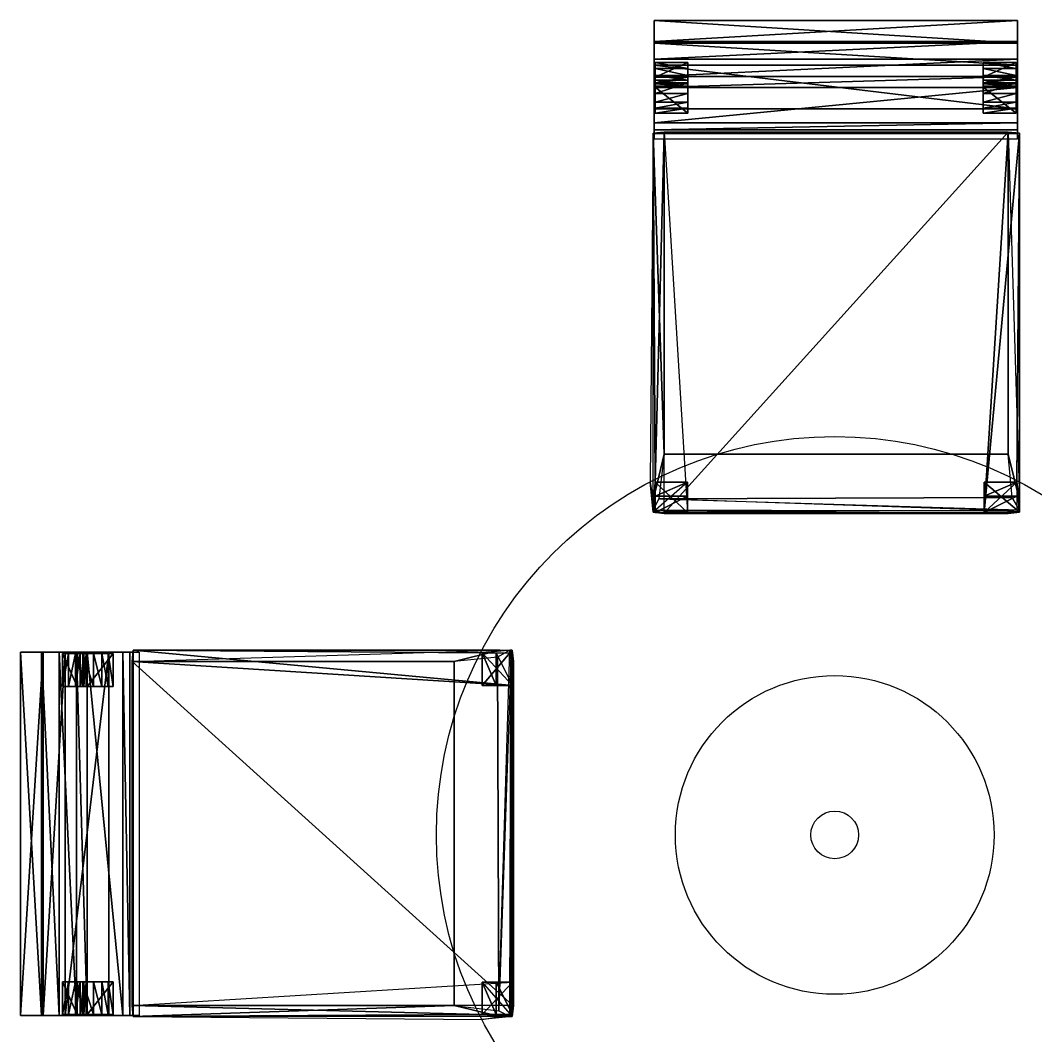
# Model space of a CAD drawing. Extents: x -0.05 to 1.99, y -0.84 to 1.21.
# Drawn here: x -0.053 to 1.222, y -0.067 to 1.208 of the extents above; entities that cross this region are included whole.
import ezdxf

# ---------------------------------------------------------------- set-up
doc = ezdxf.new("R2010")
doc.units = 0
doc.header["$LTSCALE"] = 10
doc.header["$MEASUREMENT"] = 0
for name, color, linetype in [('STAHLTISCH', 7, 'CONTINUOUS'), ('STUHL_HOLZ', 5, 'CONTINUOUS'), ('STUHL_STOFF', 7, 'CONTINUOUS'), ('TISCH', 9, 'CONTINUOUS')]:
    doc.layers.add(name, color=color, linetype=linetype)

msp = doc.modelspace()

# ---------------------------------------------------------------- linework, layer by layer
at = {"layer": 'STAHLTISCH', "color": 7}
for centre in [(0.9694, 0.1854), (0.9694, 0.1854, 0.05)]:
    msp.add_circle(centre, 0.2, dxfattribs=at)
at = {"layer": 'STUHL_HOLZ', "color": 7}
for points in [[(1.1558, 1.1239, 0.3637), (1.1558, 1.1251, 0.3304), (1.1558, 1.128, 0.2553), (1.1558, 1.1328, 0.1859), (1.1558, 1.1386, 0.1166), (1.1558, 1.1473, 0.0492), (1.1558, 1.1548, 0.0004), (1.1558, 1.1363, 0.0003), (1.1558, 1.1293, 0.0306), (1.1558, 1.1158, 0.101), (1.1558, 1.1052, 0.1761), (1.1558, 1.0975, 0.2609), (1.1558, 1.091, 0.3636)], [(0.7439, 0.6104, 0), (0.7439, 0.59, 0), (0.7413, 0.5905, 0.3626), (0.7439, 0.6281, 0.3626), (0.7439, 0.6104, 0.0009)], [(0.7846, 0.6104, 0.0009), (0.7846, 0.6281, 0.3626), (0.7846, 0.59, 0.3626), (0.7846, 0.59, 0), (0.7846, 0.6104, 0)], [(0.0309, 0.3718, 0.3637), (0.0297, 0.3718, 0.3304), (0.0268, 0.3718, 0.2553), (0.022, 0.3718, 0.1859), (0.0162, 0.3718, 0.1166), (0.0075, 0.3718, 0.0492), (0, 0.3718, 0.0004), (0.0185, 0.3718, 0.0003), (0.0255, 0.3718, 0.0306), (0.039, 0.3718, 0.101), (0.0496, 0.3718, 0.1761), (0.0573, 0.3718, 0.2609), (0.0638, 0.3718, 0.3636)], [(0.5444, 0.0006, 0.0009), (0.5267, 0.0006, 0.3626), (0.5648, 0.0006, 0.3626), (0.5648, 0.0006, 0), (0.5444, 0.0006, 0)], [(0.5444, -0.0401, 0), (0.5648, -0.0401, 0), (0.5643, -0.0427, 0.3626), (0.5267, -0.0401, 0.3626), (0.5444, -0.0401, 0.0009)]]:
    msp.add_polyline3d(points, close=True, dxfattribs=at)
for points in [[(0.7852, 1.1473, 0.0492), (0.7438, 1.1548, 0.0004), (0.7438, 1.1473, 0.0492)], [(0.7852, 1.1473, 0.0492), (0.7852, 1.1548, 0.0004), (0.7438, 1.1548, 0.0004)], [(0.7438, 1.1473, 0.0492), (0.7438, 1.1293, 0.0306), (0.7438, 1.1363, 0.0003), (0.7438, 1.1548, 0.0004)], [(0.7852, 1.1548, 0.0004), (0.7438, 1.1363, 0.0003), (0.7438, 1.1548, 0.0004)], [(0.7852, 1.1548, 0.0004), (0.7852, 1.1363, 0.0003), (0.7438, 1.1363, 0.0003)], [(0.7852, 1.1386, 0.1166), (0.7438, 1.1473, 0.0492), (0.7438, 1.1386, 0.1166)], [(0.7852, 1.1386, 0.1166), (0.7852, 1.1473, 0.0492), (0.7438, 1.1473, 0.0492)], [(0.7438, 1.1158, 0.101), (0.7438, 1.1386, 0.1166), (0.7438, 1.1473, 0.0492), (0.7438, 1.1293, 0.0306)], [(0.7852, 1.1363, 0.0003), (0.7852, 1.1548, 0.0004), (0.7852, 1.1473, 0.0492), (0.7852, 1.1293, 0.0306)], [(0.7852, 1.1473, 0.0492), (0.7852, 1.1293, 0.0306), (0.7852, 1.1158, 0.101), (0.7852, 1.1386, 0.1166)], [(1.1972, 1.1473, 0.0492), (1.1558, 1.1548, 0.0004), (1.1558, 1.1473, 0.0492)], [(1.1972, 1.1473, 0.0492), (1.1972, 1.1548, 0.0004), (1.1558, 1.1548, 0.0004)], [(1.1558, 1.1363, 0.0003), (1.1558, 1.1548, 0.0004), (1.1558, 1.1473, 0.0492), (1.1558, 1.1293, 0.0306)], [(1.1972, 1.1548, 0.0004), (1.1558, 1.1363, 0.0003), (1.1558, 1.1548, 0.0004)], [(1.1972, 1.1548, 0.0004), (1.1972, 1.1363, 0.0003), (1.1558, 1.1363, 0.0003)], [(1.1972, 1.1386, 0.1166), (1.1558, 1.1473, 0.0492), (1.1558, 1.1386, 0.1166)], [(1.1972, 1.1386, 0.1166), (1.1972, 1.1473, 0.0492), (1.1558, 1.1473, 0.0492)], [(1.1558, 1.1473, 0.0492), (1.1558, 1.1293, 0.0306), (1.1558, 1.1158, 0.101), (1.1558, 1.1386, 0.1166)], [(1.1972, 1.1363, 0.0003), (1.1972, 1.1548, 0.0004), (1.1972, 1.1473, 0.0492), (1.1972, 1.1293, 0.0306)], [(1.1972, 1.1473, 0.0492), (1.1972, 1.1293, 0.0306), (1.1972, 1.1158, 0.101), (1.1972, 1.1386, 0.1166)], [(0.7852, 1.1328, 0.1859), (0.7438, 1.1386, 0.1166), (0.7438, 1.1328, 0.1859)], [(0.7852, 1.1328, 0.1859), (0.7852, 1.1386, 0.1166), (0.7438, 1.1386, 0.1166)], [(0.7438, 1.1328, 0.1859), (0.7438, 1.1052, 0.1761), (0.7438, 1.1158, 0.101), (0.7438, 1.1386, 0.1166)], [(0.7852, 1.1363, 0.0003), (0.7438, 1.1293, 0.0306), (0.7438, 1.1363, 0.0003)], [(0.7852, 1.1363, 0.0003), (0.7852, 1.1293, 0.0306), (0.7438, 1.1293, 0.0306)], [(0.7852, 1.1158, 0.101), (0.7852, 1.1386, 0.1166), (0.7852, 1.1328, 0.1859), (0.7852, 1.1052, 0.1761)], [(1.1972, 1.1328, 0.1859), (1.1558, 1.1386, 0.1166), (1.1558, 1.1328, 0.1859)], [(1.1972, 1.1328, 0.1859), (1.1972, 1.1386, 0.1166), (1.1558, 1.1386, 0.1166)], [(1.1558, 1.1158, 0.101), (1.1558, 1.1386, 0.1166), (1.1558, 1.1328, 0.1859), (1.1558, 1.1052, 0.1761)], [(1.1972, 1.1363, 0.0003), (1.1558, 1.1293, 0.0306), (1.1558, 1.1363, 0.0003)], [(1.1972, 1.1363, 0.0003), (1.1972, 1.1293, 0.0306), (1.1558, 1.1293, 0.0306)], [(1.1972, 1.1158, 0.101), (1.1972, 1.1386, 0.1166), (1.1972, 1.1328, 0.1859), (1.1972, 1.1052, 0.1761)], [(1.1987, 1.1236, 0.3608), (0.7427, 1.0789, 0.362), (0.7427, 1.1236, 0.3608)], [(1.1987, 1.1236, 0.3608), (1.1987, 1.0789, 0.362), (0.7427, 1.0789, 0.362)], [(0.7438, 1.0975, 0.2609), (0.7438, 1.128, 0.2553), (0.7438, 1.1328, 0.1859), (0.7438, 1.1052, 0.1761)], [(0.7852, 1.128, 0.2553), (0.7438, 1.1328, 0.1859), (0.7438, 1.128, 0.2553)], [(0.7852, 1.128, 0.2553), (0.7852, 1.1328, 0.1859), (0.7438, 1.1328, 0.1859)], [(0.7852, 1.1293, 0.0306), (0.7438, 1.1158, 0.101), (0.7438, 1.1293, 0.0306)], [(0.7852, 1.1293, 0.0306), (0.7852, 1.1158, 0.101), (0.7438, 1.1158, 0.101)], [(0.7438, 1.1239, 0.3637), (0.7438, 1.091, 0.3636), (0.7438, 1.0975, 0.2609), (0.7438, 1.128, 0.2553)], [(0.7852, 1.1251, 0.3304), (0.7438, 1.128, 0.2553), (0.7438, 1.1251, 0.3304)], [(0.7852, 1.1251, 0.3304), (0.7852, 1.128, 0.2553), (0.7438, 1.128, 0.2553)], [(0.7852, 1.1239, 0.3637), (0.7438, 1.1251, 0.3304), (0.7438, 1.1239, 0.3637)], [(0.7852, 1.1239, 0.3637), (0.7852, 1.1251, 0.3304), (0.7438, 1.1251, 0.3304)], [(0.7852, 1.091, 0.3636), (0.7438, 1.1239, 0.3637), (0.7438, 1.091, 0.3636)], [(0.7852, 1.091, 0.3636), (0.7852, 1.1239, 0.3637), (0.7438, 1.1239, 0.3637)], [(0.7852, 1.1328, 0.1859), (0.7852, 1.1052, 0.1761), (0.7852, 1.0975, 0.2609), (0.7852, 1.128, 0.2553)], [(0.7852, 1.0975, 0.2609), (0.7852, 1.128, 0.2553), (0.7852, 1.1239, 0.3637), (0.7852, 1.091, 0.3636)], [(1.1558, 1.1328, 0.1859), (1.1558, 1.1052, 0.1761), (1.1558, 1.0975, 0.2609), (1.1558, 1.128, 0.2553)], [(1.1972, 1.128, 0.2553), (1.1558, 1.1328, 0.1859), (1.1558, 1.128, 0.2553)], [(1.1972, 1.128, 0.2553), (1.1972, 1.1328, 0.1859), (1.1558, 1.1328, 0.1859)], [(1.1972, 1.1293, 0.0306), (1.1558, 1.1158, 0.101), (1.1558, 1.1293, 0.0306)], [(1.1972, 1.1293, 0.0306), (1.1972, 1.1158, 0.101), (1.1558, 1.1158, 0.101)], [(1.1558, 1.0975, 0.2609), (1.1558, 1.128, 0.2553), (1.1558, 1.1239, 0.3637), (1.1558, 1.128, 0.2553)], [(1.1972, 1.1251, 0.3304), (1.1558, 1.128, 0.2553), (1.1558, 1.1251, 0.3304)], [(1.1972, 1.1251, 0.3304), (1.1972, 1.128, 0.2553), (1.1558, 1.128, 0.2553)], [(1.1972, 1.1239, 0.3637), (1.1558, 1.1251, 0.3304), (1.1558, 1.1239, 0.3637)], [(1.1972, 1.1239, 0.3637), (1.1972, 1.1251, 0.3304), (1.1558, 1.1251, 0.3304)], [(1.1972, 1.091, 0.3636), (1.1558, 1.1239, 0.3637), (1.1558, 1.091, 0.3636)], [(1.1972, 1.091, 0.3636), (1.1972, 1.1239, 0.3637), (1.1558, 1.1239, 0.3637)], [(1.1972, 1.1328, 0.1859), (1.1972, 1.1052, 0.1761), (1.1972, 1.0975, 0.2609), (1.1972, 1.128, 0.2553)], [(1.1972, 1.0975, 0.2609), (1.1972, 1.128, 0.2553), (1.1972, 1.1239, 0.3637), (1.1972, 1.091, 0.3636)], [(0.7852, 1.1158, 0.101), (0.7438, 1.1052, 0.1761), (0.7438, 1.1158, 0.101)], [(0.7852, 1.1158, 0.101), (0.7852, 1.1052, 0.1761), (0.7438, 1.1052, 0.1761)], [(1.1972, 1.1158, 0.101), (1.1558, 1.1052, 0.1761), (1.1558, 1.1158, 0.101)], [(1.1972, 1.1158, 0.101), (1.1972, 1.1052, 0.1761), (1.1558, 1.1052, 0.1761)], [(0.7852, 1.1052, 0.1761), (0.7438, 1.0975, 0.2609), (0.7438, 1.1052, 0.1761)], [(0.7852, 1.1052, 0.1761), (0.7852, 1.0975, 0.2609), (0.7438, 1.0975, 0.2609)], [(0.7852, 1.0975, 0.2609), (0.7438, 1.091, 0.3636), (0.7438, 1.0975, 0.2609)], [(0.7852, 1.0975, 0.2609), (0.7852, 1.091, 0.3636), (0.7438, 1.091, 0.3636)], [(1.1972, 1.1052, 0.1761), (1.1558, 1.0975, 0.2609), (1.1558, 1.1052, 0.1761)], [(1.1972, 1.1052, 0.1761), (1.1972, 1.0975, 0.2609), (1.1558, 1.0975, 0.2609)], [(1.1972, 1.0975, 0.2609), (1.1558, 1.091, 0.3636), (1.1558, 1.0975, 0.2609)], [(1.1972, 1.0975, 0.2609), (1.1972, 1.091, 0.3636), (1.1558, 1.091, 0.3636)], [(0.7553, 1.0673, 0.3619), (0.7439, 0.6281, 0.3626), (0.7413, 1.0661, 0.3632)], [(0.7553, 1.0673, 0.3619), (0.7846, 0.59, 0.3626), (0.7439, 0.6281, 0.3626)], [(1.1873, 1.0673, 0.3619), (0.7553, 0.5893, 0.3619), (0.7553, 1.0673, 0.3619)], [(1.1873, 1.0673, 0.3619), (1.1571, 0.59, 0.3626), (0.7553, 0.5893, 0.3619)], [(1.2012, 1.0661, 0.3632), (1.1571, 0.59, 0.3626), (1.1873, 1.0673, 0.3619)], [(1.2012, 1.0661, 0.3632), (1.1978, 0.6281, 0.3626), (1.1571, 0.59, 0.3626)], [(0.7413, 0.5905, 0.3626), (0.7439, 0.6281, 0.3626), (0.7439, 0.6104), (0.7439, 0.59)], [(0.7846, 0.59), (0.7846, 0.6104), (0.7846, 0.6281, 0.3626), (0.7413, 0.5905, 0.3626)], [(0.7846, 0.6281, 0.3626), (0.7439, 0.6104, 0.0009), (0.7439, 0.6281, 0.3626)], [(0.7846, 0.6281, 0.3626), (0.7846, 0.6104, 0.0009), (0.7439, 0.6104, 0.0009)], [(0.7846, 0.59, 0.3626), (0.7846, 0.6281, 0.3626), (0.7439, 0.6281, 0.3626)], [(1.1978, 0.6281, 0.3626), (1.1571, 0.6104, 0.0009), (1.1571, 0.6281, 0.3626)], [(1.1978, 0.6281, 0.3626), (1.1978, 0.6104, 0.0009), (1.1571, 0.6104, 0.0009)], [(1.1571, 0.59, 0.3626), (1.1571, 0.6281, 0.3626), (1.1571, 0.6104, 0.0009), (1.1571, 0.59)], [(1.2012, 0.5905, 0.3626), (1.1978, 0.6281, 0.3626), (1.1978, 0.6104, 0.0009), (1.1978, 0.59)], [(0.7846, 0.6104, 0.0009), (0.7439, 0.6104), (0.7439, 0.6104, 0.0009)], [(0.7846, 0.6104, 0.0009), (0.7846, 0.6104), (0.7439, 0.6104)], [(0.7846, 0.6104), (0.7439, 0.59), (0.7439, 0.6104)], [(0.7846, 0.6104), (0.7846, 0.59), (0.7439, 0.59)], [(1.1978, 0.6104, 0.0009), (1.1571, 0.6104), (1.1571, 0.6104, 0.0009)], [(1.1978, 0.6104, 0.0009), (1.1978, 0.6104), (1.1571, 0.6104)], [(1.1978, 0.6104), (1.1571, 0.59), (1.1571, 0.6104)], [(1.1978, 0.6104), (1.1978, 0.59), (1.1571, 0.59)], [(0.7846, 0.59), (0.7846, 0.59, 0.3626), (0.7413, 0.5905, 0.3626)], [(0.7846, 0.59), (0.7413, 0.5905, 0.3626), (0.7439, 0.59)], [(1.1978, 0.59), (1.2012, 0.5905, 0.3626), (1.1571, 0.59, 0.3626)], [(1.1978, 0.59), (1.1571, 0.59, 0.3626), (1.1571, 0.59)], [(0.0075, 0.4131, 0.0492), (0, 0.3718, 0.0004), (0.0075, 0.3718, 0.0492)], [(0.0075, 0.4131, 0.0492), (0, 0.4131, 0.0004), (0, 0.3718, 0.0004)], [(0.0185, 0.4131, 0.0003), (0, 0.4131, 0.0004), (0.0075, 0.4131, 0.0492), (0.0255, 0.4131, 0.0306)], [(0, 0.4131, 0.0004), (0.0185, 0.3718, 0.0003), (0, 0.3718, 0.0004)], [(0, 0.4131, 0.0004), (0.0185, 0.4131, 0.0003), (0.0185, 0.3718, 0.0003)], [(0.0162, 0.4131, 0.1166), (0.0075, 0.3718, 0.0492), (0.0162, 0.3718, 0.1166)], [(0.0162, 0.4131, 0.1166), (0.0075, 0.4131, 0.0492), (0.0075, 0.3718, 0.0492)], [(0.0075, 0.4131, 0.0492), (0.0255, 0.4131, 0.0306), (0.039, 0.4131, 0.101), (0.0162, 0.4131, 0.1166)], [(0.022, 0.4131, 0.1859), (0.0162, 0.3718, 0.1166), (0.022, 0.3718, 0.1859)], [(0.022, 0.4131, 0.1859), (0.0162, 0.4131, 0.1166), (0.0162, 0.3718, 0.1166)], [(0.039, 0.4131, 0.101), (0.0162, 0.4131, 0.1166), (0.022, 0.4131, 0.1859), (0.0496, 0.4131, 0.1761)], [(0.0185, 0.4131, 0.0003), (0.0255, 0.3718, 0.0306), (0.0185, 0.3718, 0.0003)], [(0.0185, 0.4131, 0.0003), (0.0255, 0.4131, 0.0306), (0.0255, 0.3718, 0.0306)], [(0.022, 0.4131, 0.1859), (0.0496, 0.4131, 0.1761), (0.0573, 0.4131, 0.2609), (0.0268, 0.4131, 0.2553)], [(0.0268, 0.4131, 0.2553), (0.022, 0.3718, 0.1859), (0.0268, 0.3718, 0.2553)], [(0.0268, 0.4131, 0.2553), (0.022, 0.4131, 0.1859), (0.022, 0.3718, 0.1859)], [(0.0255, 0.4131, 0.0306), (0.039, 0.3718, 0.101), (0.0255, 0.3718, 0.0306)], [(0.0255, 0.4131, 0.0306), (0.039, 0.4131, 0.101), (0.039, 0.3718, 0.101)], [(0.0573, 0.4131, 0.2609), (0.0268, 0.4131, 0.2553), (0.0309, 0.4131, 0.3637), (0.0638, 0.4131, 0.3636)], [(0.0297, 0.4131, 0.3304), (0.0268, 0.3718, 0.2553), (0.0297, 0.3718, 0.3304)], [(0.0297, 0.4131, 0.3304), (0.0268, 0.4131, 0.2553), (0.0268, 0.3718, 0.2553)], [(0.0309, 0.4131, 0.3637), (0.0297, 0.3718, 0.3304), (0.0309, 0.3718, 0.3637)], [(0.0309, 0.4131, 0.3637), (0.0297, 0.4131, 0.3304), (0.0297, 0.3718, 0.3304)], [(0.0638, 0.4131, 0.3636), (0.0309, 0.3718, 0.3637), (0.0638, 0.3718, 0.3636)], [(0.0638, 0.4131, 0.3636), (0.0309, 0.4131, 0.3637), (0.0309, 0.3718, 0.3637)], [(0.0312, 0.4147, 0.3608), (0.0759, -0.0413, 0.362), (0.0312, -0.0413, 0.3608)], [(0.0312, 0.4147, 0.3608), (0.0759, 0.4147, 0.362), (0.0759, -0.0413, 0.362)], [(0.039, 0.4131, 0.101), (0.0496, 0.3718, 0.1761), (0.039, 0.3718, 0.101)], [(0.039, 0.4131, 0.101), (0.0496, 0.4131, 0.1761), (0.0496, 0.3718, 0.1761)], [(0.0496, 0.4131, 0.1761), (0.0573, 0.3718, 0.2609), (0.0496, 0.3718, 0.1761)], [(0.0496, 0.4131, 0.1761), (0.0573, 0.4131, 0.2609), (0.0573, 0.3718, 0.2609)], [(0.0573, 0.4131, 0.2609), (0.0638, 0.3718, 0.3636), (0.0573, 0.3718, 0.2609)], [(0.0573, 0.4131, 0.2609), (0.0638, 0.4131, 0.3636), (0.0638, 0.3718, 0.3636)], [(0.0887, 0.4172, 0.3632), (0.5648, 0.3731, 0.3626), (0.0875, 0.4032, 0.3619)], [(0.0887, 0.4172, 0.3632), (0.5267, 0.4137, 0.3626), (0.5648, 0.3731, 0.3626)], [(0.5643, 0.4172, 0.3626), (0.5267, 0.4137, 0.3626), (0.5444, 0.4137, 0.0009), (0.5648, 0.4137)], [(0.5267, 0.4137, 0.3626), (0.5444, 0.3731, 0.0009), (0.5267, 0.3731, 0.3626)], [(0.5267, 0.4137, 0.3626), (0.5444, 0.4137, 0.0009), (0.5444, 0.3731, 0.0009)], [(0.5444, 0.4137, 0.0009), (0.5444, 0.3731), (0.5444, 0.3731, 0.0009)], [(0.5444, 0.4137, 0.0009), (0.5444, 0.4137), (0.5444, 0.3731)], [(0.5444, 0.4137), (0.5648, 0.3731), (0.5444, 0.3731)], [(0.5444, 0.4137), (0.5648, 0.4137), (0.5648, 0.3731)], [(0.5648, 0.4137), (0.5643, 0.4172, 0.3626), (0.5648, 0.3731, 0.3626)], [(0.5648, 0.4137), (0.5648, 0.3731, 0.3626), (0.5648, 0.3731)], [(0.0875, 0.4032, 0.3619), (0.5655, -0.0287, 0.3619), (0.0875, -0.0287, 0.3619)], [(0.0875, 0.4032, 0.3619), (0.5648, 0.3731, 0.3626), (0.5655, -0.0287, 0.3619)], [(0.0185, 0.3718, 0.0003), (0, 0.3718, 0.0004), (0.0075, 0.3718, 0.0492), (0.0255, 0.3718, 0.0306)], [(0.0075, 0.3718, 0.0492), (0.0255, 0.3718, 0.0306), (0.039, 0.3718, 0.101), (0.0162, 0.3718, 0.1166)], [(0.039, 0.3718, 0.101), (0.0162, 0.3718, 0.1166), (0.022, 0.3718, 0.1859), (0.0496, 0.3718, 0.1761)], [(0.022, 0.3718, 0.1859), (0.0496, 0.3718, 0.1761), (0.0573, 0.3718, 0.2609), (0.0268, 0.3718, 0.2553)], [(0.0573, 0.3718, 0.2609), (0.0268, 0.3718, 0.2553), (0.0309, 0.3718, 0.3637), (0.0268, 0.3718, 0.2553)], [(0.5648, 0.3731, 0.3626), (0.5267, 0.3731, 0.3626), (0.5444, 0.3731, 0.0009), (0.5648, 0.3731)], [(0.0075, 0.0012, 0.0492), (0, -0.0402, 0.0004), (0.0075, -0.0402, 0.0492)], [(0.0075, 0.0012, 0.0492), (0, 0.0012, 0.0004), (0, -0.0402, 0.0004)], [(0.0185, 0.0012, 0.0003), (0, 0.0012, 0.0004), (0.0075, 0.0012, 0.0492), (0.0255, 0.0012, 0.0306)], [(0, 0.0012, 0.0004), (0.0185, -0.0402, 0.0003), (0, -0.0402, 0.0004)], [(0, 0.0012, 0.0004), (0.0185, 0.0012, 0.0003), (0.0185, -0.0402, 0.0003)], [(0.0162, 0.0012, 0.1166), (0.0075, -0.0402, 0.0492), (0.0162, -0.0402, 0.1166)], [(0.0162, 0.0012, 0.1166), (0.0075, 0.0012, 0.0492), (0.0075, -0.0402, 0.0492)], [(0.0075, 0.0012, 0.0492), (0.0255, 0.0012, 0.0306), (0.039, 0.0012, 0.101), (0.0162, 0.0012, 0.1166)], [(0.022, 0.0012, 0.1859), (0.0162, -0.0402, 0.1166), (0.022, -0.0402, 0.1859)], [(0.022, 0.0012, 0.1859), (0.0162, 0.0012, 0.1166), (0.0162, -0.0402, 0.1166)], [(0.039, 0.0012, 0.101), (0.0162, 0.0012, 0.1166), (0.022, 0.0012, 0.1859), (0.0496, 0.0012, 0.1761)], [(0.0185, 0.0012, 0.0003), (0.0255, -0.0402, 0.0306), (0.0185, -0.0402, 0.0003)], [(0.0185, 0.0012, 0.0003), (0.0255, 0.0012, 0.0306), (0.0255, -0.0402, 0.0306)], [(0.022, 0.0012, 0.1859), (0.0496, 0.0012, 0.1761), (0.0573, 0.0012, 0.2609), (0.0268, 0.0012, 0.2553)], [(0.0268, 0.0012, 0.2553), (0.022, -0.0402, 0.1859), (0.0268, -0.0402, 0.2553)], [(0.0268, 0.0012, 0.2553), (0.022, 0.0012, 0.1859), (0.022, -0.0402, 0.1859)], [(0.0255, 0.0012, 0.0306), (0.039, -0.0402, 0.101), (0.0255, -0.0402, 0.0306)], [(0.0255, 0.0012, 0.0306), (0.039, 0.0012, 0.101), (0.039, -0.0402, 0.101)], [(0.0573, 0.0012, 0.2609), (0.0268, 0.0012, 0.2553), (0.0309, 0.0012, 0.3637), (0.0638, 0.0012, 0.3636)], [(0.0297, 0.0012, 0.3304), (0.0268, -0.0402, 0.2553), (0.0297, -0.0402, 0.3304)], [(0.0297, 0.0012, 0.3304), (0.0268, 0.0012, 0.2553), (0.0268, -0.0402, 0.2553)], [(0.0309, 0.0012, 0.3637), (0.0297, -0.0402, 0.3304), (0.0309, -0.0402, 0.3637)], [(0.0309, 0.0012, 0.3637), (0.0297, 0.0012, 0.3304), (0.0297, -0.0402, 0.3304)], [(0.0638, 0.0012, 0.3636), (0.0309, -0.0402, 0.3637), (0.0638, -0.0402, 0.3636)], [(0.0638, 0.0012, 0.3636), (0.0309, 0.0012, 0.3637), (0.0309, -0.0402, 0.3637)], [(0.039, 0.0012, 0.101), (0.0496, -0.0402, 0.1761), (0.039, -0.0402, 0.101)], [(0.039, 0.0012, 0.101), (0.0496, 0.0012, 0.1761), (0.0496, -0.0402, 0.1761)], [(0.0496, 0.0012, 0.1761), (0.0573, -0.0402, 0.2609), (0.0496, -0.0402, 0.1761)], [(0.0496, 0.0012, 0.1761), (0.0573, 0.0012, 0.2609), (0.0573, -0.0402, 0.2609)], [(0.0573, 0.0012, 0.2609), (0.0638, -0.0402, 0.3636), (0.0573, -0.0402, 0.2609)], [(0.0573, 0.0012, 0.2609), (0.0638, 0.0012, 0.3636), (0.0638, -0.0402, 0.3636)], [(0.0875, -0.0287, 0.3619), (0.5648, 0.0006, 0.3626), (0.5267, -0.0401, 0.3626)], [(0.5267, 0.0006, 0.3626), (0.5444, -0.0401, 0.0009), (0.5267, -0.0401, 0.3626)], [(0.5267, 0.0006, 0.3626), (0.5444, 0.0006, 0.0009), (0.5444, -0.0401, 0.0009)], [(0.5648, 0.0006), (0.5444, 0.0006), (0.5267, 0.0006, 0.3626), (0.5643, -0.0427, 0.3626)], [(0.5648, 0.0006, 0.3626), (0.5267, 0.0006, 0.3626), (0.5267, -0.0401, 0.3626)], [(0.5444, 0.0006, 0.0009), (0.5444, -0.0401), (0.5444, -0.0401, 0.0009)], [(0.5444, 0.0006, 0.0009), (0.5444, 0.0006), (0.5444, -0.0401)], [(0.5444, 0.0006), (0.5648, -0.0401), (0.5444, -0.0401)], [(0.5444, 0.0006), (0.5648, 0.0006), (0.5648, -0.0401)], [(0.5648, 0.0006), (0.5648, 0.0006, 0.3626), (0.5643, -0.0427, 0.3626)], [(0.5648, 0.0006), (0.5643, -0.0427, 0.3626), (0.5648, -0.0401)], [(0.0875, -0.0287, 0.3619), (0.5267, -0.0401, 0.3626), (0.0887, -0.0427, 0.3632)], [(0.0075, -0.0402, 0.0492), (0.0255, -0.0402, 0.0306), (0.0185, -0.0402, 0.0003), (0, -0.0402, 0.0004)], [(0.039, -0.0402, 0.101), (0.0162, -0.0402, 0.1166), (0.0075, -0.0402, 0.0492), (0.0255, -0.0402, 0.0306)], [(0.022, -0.0402, 0.1859), (0.0496, -0.0402, 0.1761), (0.039, -0.0402, 0.101), (0.0162, -0.0402, 0.1166)], [(0.0573, -0.0402, 0.2609), (0.0268, -0.0402, 0.2553), (0.022, -0.0402, 0.1859), (0.0496, -0.0402, 0.1761)], [(0.0309, -0.0402, 0.3637), (0.0638, -0.0402, 0.3636), (0.0573, -0.0402, 0.2609), (0.0268, -0.0402, 0.2553)], [(0.5643, -0.0427, 0.3626), (0.5267, -0.0401, 0.3626), (0.5444, -0.0401), (0.5648, -0.0401)]]:
    msp.add_3dface(points, dxfattribs=at)
at = {"layer": 'STUHL_STOFF'}
for p, q in [((0.7427, 1.2077, 0.9413), (0.7427, 1.1811, 0.8817)), ((0.7427, 1.1791, 0.9413), (0.7427, 1.2077, 0.9413)), ((1.1987, 1.1811, 0.8817), (1.1987, 1.2077, 0.9413)), ((1.1987, 1.2077, 0.9413), (1.1987, 1.1791, 0.9413)), ((0.7427, 1.1811, 0.8817), (0.7427, 1.1589, 0.8028)), ((0.7427, 1.1513, 0.8898), (0.7427, 1.1791, 0.9413)), ((1.1987, 1.1589, 0.8028), (1.1987, 1.1811, 0.8817)), ((1.1987, 1.1791, 0.9413), (1.1987, 1.1513, 0.8898)), ((0.7427, 1.0968, 0.783), (0.7427, 1.1513, 0.8898)), ((1.1987, 1.1371, 0.6837), (1.1987, 1.1589, 0.8028)), ((1.1987, 1.1513, 0.8898), (1.1987, 1.0968, 0.783)), ((1.1987, 1.1236, 0.528), (1.1987, 1.1371, 0.6837)), ((1.1987, 1.0968, 0.783), (1.1987, 1.0657, 0.6867))]:
    msp.add_line(p, q, dxfattribs=at)
at = {"layer": 'STUHL_STOFF', "color": 7}
for p, q in [((0.7427, 1.1589, 0.8028), (0.7427, 1.1371, 0.6837)), ((0.7427, 1.1371, 0.6837), (0.7427, 1.1236, 0.528)), ((0.7427, 1.1236, 0.528), (0.7427, 1.1236, 0.3608)), ((0.7427, 1.1236, 0.3608), (0.7427, 1.0789, 0.362)), ((1.1987, 1.1236, 0.3608), (1.1987, 1.1236, 0.528)), ((1.1987, 1.0789, 0.362), (1.1987, 1.1236, 0.3608)), ((0.7427, 1.0657, 0.6867), (0.7427, 1.0968, 0.783)), ((0.7427, 1.0789, 0.362), (0.7427, 1.0704, 0.5143)), ((1.1987, 1.0704, 0.5143), (1.1987, 1.0789, 0.362)), ((0.7427, 1.0704, 0.5143), (0.7427, 1.0586, 0.5829)), ((0.7553, 0.6632, 0.5), (1.1873, 0.6632, 0.5)), ((-0.0263, 0.4147, 0.8817), (-0.0529, 0.4147, 0.9413)), ((-0.0529, 0.4147, 0.9413), (-0.0243, 0.4147, 0.9413)), ((-0.0041, 0.4147, 0.8028), (-0.0263, 0.4147, 0.8817)), ((-0.0243, 0.4147, 0.9413), (0.0035, 0.4147, 0.8898)), ((0.0177, 0.4147, 0.6837), (-0.0041, 0.4147, 0.8028)), ((0.0035, 0.4147, 0.8898), (0.058, 0.4147, 0.783)), ((0.0312, 0.4147, 0.528), (0.0177, 0.4147, 0.6837)), ((0.0312, 0.4147, 0.3608), (0.0312, 0.4147, 0.528)), ((0.0759, 0.4147, 0.362), (0.0312, 0.4147, 0.3608)), ((0.058, 0.4147, 0.783), (0.0891, 0.4147, 0.6867)), ((0.0844, 0.4147, 0.5143), (0.0759, 0.4147, 0.362)), ((0.4916, -0.0287, 0.5), (0.4916, 0.4032, 0.5)), ((-0.0529, -0.0413, 0.9413), (-0.0263, -0.0413, 0.8817)), ((-0.0243, -0.0413, 0.9413), (-0.0529, -0.0413, 0.9413)), ((-0.0263, -0.0413, 0.8817), (-0.0041, -0.0413, 0.8028)), ((0.0035, -0.0413, 0.8898), (-0.0243, -0.0413, 0.9413)), ((-0.0041, -0.0413, 0.8028), (0.0177, -0.0413, 0.6837)), ((0.058, -0.0413, 0.783), (0.0035, -0.0413, 0.8898)), ((0.0177, -0.0413, 0.6837), (0.0312, -0.0413, 0.528)), ((0.0312, -0.0413, 0.528), (0.0312, -0.0413, 0.3608)), ((0.0312, -0.0413, 0.3608), (0.0759, -0.0413, 0.362)), ((0.0891, -0.0413, 0.6867), (0.058, -0.0413, 0.783)), ((0.0759, -0.0413, 0.362), (0.0844, -0.0413, 0.5143)), ((0.0844, -0.0413, 0.5143), (0.0962, -0.0413, 0.5829))]:
    msp.add_line(p, q, dxfattribs=at)
for points in [[(0.7439, 0.6281, 0.3626), (0.7413, 0.5905, 0.3626), (0.7413, 0.5934, 0.465), (0.7413, 0.6057, 0.47), (0.7413, 1.0661, 0.4707), (0.7413, 1.0661, 0.3632)], [(1.2012, 1.0661, 0.3632), (1.2012, 1.0661, 0.4707), (1.2012, 0.6057, 0.47), (1.2012, 0.5934, 0.465), (1.2012, 0.5905, 0.3626), (1.1978, 0.6281, 0.3626)], [(0.0887, 0.4172, 0.3632), (0.0887, 0.4172, 0.4707), (0.5492, 0.4172, 0.47), (0.5615, 0.4172, 0.465), (0.5643, 0.4172, 0.3626), (0.5267, 0.4137, 0.3626)], [(0.5267, -0.0401, 0.3626), (0.5643, -0.0427, 0.3626), (0.5615, -0.0427, 0.465), (0.5492, -0.0427, 0.47), (0.0887, -0.0427, 0.4707), (0.0887, -0.0427, 0.3632)]]:
    msp.add_polyline3d(points, close=True, dxfattribs=at)
at = {"layer": 'STUHL_STOFF'}
for points, invisible_edges in [([(0.7427, 1.1791, 0.9413), (0.7427, 1.2077, 0.9413), (0.7427, 1.1811, 0.8817), (0.7427, 1.1513, 0.8898)], 4), ([(1.1987, 1.1791, 0.9413), (1.1987, 1.2077, 0.9413), (1.1987, 1.1811, 0.8817), (1.1987, 1.1513, 0.8898)], 4), ([(0.7427, 1.1811, 0.8817), (0.7427, 1.1513, 0.8898), (0.7427, 1.0968, 0.783), (0.7427, 1.1589, 0.8028)], 5), ([(1.1987, 1.1811, 0.8817), (1.1987, 1.1513, 0.8898), (1.1987, 1.0968, 0.783), (1.1987, 1.1589, 0.8028)], 5), ([(1.1987, 1.0968, 0.783), (1.1987, 1.1589, 0.8028), (1.1987, 1.1371, 0.6837), (1.1987, 1.0657, 0.6867)], 5)]:
    msp.add_3dface(points, dxfattribs=dict(at, invisible_edges=invisible_edges))
for points in [[(1.1987, 1.2077, 0.9413), (1.1987, 1.1811, 0.8817), (0.7427, 1.1811, 0.8817)], [(1.1987, 1.2077, 0.9413), (0.7427, 1.1811, 0.8817), (0.7427, 1.2077, 0.9413)], [(1.1987, 1.1791, 0.9413), (1.1987, 1.2077, 0.9413), (0.7427, 1.2077, 0.9413)], [(1.1987, 1.1791, 0.9413), (0.7427, 1.2077, 0.9413), (0.7427, 1.1791, 0.9413)], [(1.1987, 1.1811, 0.8817), (1.1987, 1.1589, 0.8028), (0.7427, 1.1589, 0.8028)], [(1.1987, 1.1811, 0.8817), (0.7427, 1.1589, 0.8028), (0.7427, 1.1811, 0.8817)], [(1.1987, 1.1513, 0.8898), (1.1987, 1.1791, 0.9413), (0.7427, 1.1791, 0.9413)], [(1.1987, 1.1513, 0.8898), (0.7427, 1.1791, 0.9413), (0.7427, 1.1513, 0.8898)], [(1.1987, 1.0968, 0.783), (1.1987, 1.1513, 0.8898), (0.7427, 1.1513, 0.8898)], [(1.1987, 1.0968, 0.783), (0.7427, 1.1513, 0.8898), (0.7427, 1.0968, 0.783)], [(1.1987, 1.0657, 0.6867), (1.1987, 1.1371, 0.6837), (1.1987, 1.0586, 0.5829)]]:
    msp.add_3dface(points, dxfattribs=at)
at = {"layer": 'STUHL_STOFF', "color": 7}
for points in [[(1.1987, 1.1589, 0.8028), (1.1987, 1.1371, 0.6837), (0.7427, 1.1371, 0.6837)], [(1.1987, 1.1589, 0.8028), (0.7427, 1.1371, 0.6837), (0.7427, 1.1589, 0.8028)], [(1.1987, 1.1371, 0.6837), (0.7427, 1.1236, 0.528), (0.7427, 1.1371, 0.6837)], [(1.1987, 1.1371, 0.6837), (1.1987, 1.1236, 0.528), (0.7427, 1.1236, 0.528)], [(0.7427, 1.1371, 0.6837), (0.7427, 1.0657, 0.6867), (0.7427, 1.0586, 0.5829)], [(1.1987, 1.1236, 0.528), (1.1987, 1.1236, 0.3608), (0.7427, 1.1236, 0.3608)], [(1.1987, 1.1236, 0.528), (0.7427, 1.1236, 0.3608), (0.7427, 1.1236, 0.528)], [(0.7427, 1.0657, 0.6867), (1.1987, 1.0657, 0.6867), (1.1987, 1.0968, 0.783), (0.7427, 1.0968, 0.783)], [(1.1987, 1.0789, 0.362), (0.7427, 1.0704, 0.5143), (0.7427, 1.0789, 0.362)], [(1.1987, 1.0789, 0.362), (1.1987, 1.0704, 0.5143), (0.7427, 1.0704, 0.5143)], [(0.7379, 0.6281, 0.3626), (0.7413, 0.6057, 0.47), (0.7413, 1.0661, 0.4707), (0.7413, 1.0661, 0.3632)], [(0.7553, 1.0673, 0.472), (0.7413, 1.0661, 0.3632), (0.7413, 1.0661, 0.4707)], [(0.7553, 1.0673, 0.472), (0.7553, 1.0673, 0.3619), (0.7413, 1.0661, 0.3632)], [(0.7413, 1.0661, 0.4707), (0.7553, 1.0673, 0.472), (0.7553, 0.6632, 0.5)], [(0.7553, 0.6632, 0.5), (0.7413, 0.6057, 0.47), (0.7413, 1.0661, 0.4707)], [(0.7427, 1.0704, 0.5143), (1.1987, 1.0704, 0.5143), (1.1987, 1.0586, 0.5829), (0.7427, 1.0586, 0.5829)], [(1.1987, 1.0586, 0.5829), (0.7427, 1.0586, 0.5829), (0.7427, 1.0657, 0.6867), (1.1987, 1.0657, 0.6867)], [(1.1873, 1.0673, 0.472), (0.7553, 1.0673, 0.3619), (0.7553, 1.0673, 0.472)], [(1.1873, 1.0673, 0.472), (1.1873, 1.0673, 0.3619), (0.7553, 1.0673, 0.3619)], [(1.1873, 0.6632, 0.5), (0.7553, 0.6632, 0.5), (0.7553, 1.0673, 0.472), (1.1873, 1.0673, 0.472)], [(1.2012, 1.0661, 0.4707), (1.2012, 1.0661, 0.3632), (1.1873, 1.0673, 0.3619)], [(1.2012, 1.0661, 0.4707), (1.1873, 1.0673, 0.3619), (1.1873, 1.0673, 0.472)], [(1.2012, 0.6057, 0.47), (1.1873, 0.6632, 0.5), (1.1873, 1.0673, 0.472)], [(1.2012, 0.6057, 0.47), (1.2012, 1.0661, 0.4707), (1.1873, 1.0673, 0.472)], [(1.1978, 0.6281, 0.3626), (1.2012, 0.6057, 0.47), (1.2012, 1.0661, 0.4707), (1.2012, 1.0661, 0.3632)], [(0.7488, 0.6071, 0.4917), (0.7413, 0.5934, 0.465), (0.7413, 0.6057, 0.47), (0.7553, 0.6632, 0.5)], [(0.7488, 0.6071, 0.4917), (1.1923, 0.6088, 0.4917), (1.1873, 0.6632, 0.5), (0.7553, 0.6632, 0.5)], [(1.2012, 0.5934, 0.465), (1.1923, 0.6088, 0.4917), (1.1873, 0.6632, 0.5), (1.2012, 0.6057, 0.47)], [(0.7413, 0.5934, 0.465), (0.7413, 0.5905, 0.3626), (0.7379, 0.6281, 0.3626), (0.7413, 0.6057, 0.47)], [(0.7846, 0.59, 0.3626), (0.7439, 0.6281, 0.3626), (0.7413, 0.5905, 0.3626)], [(1.2012, 0.5905, 0.3626), (1.1571, 0.6281, 0.3626), (1.1571, 0.59, 0.3626)], [(1.2012, 0.5905, 0.3626), (1.1978, 0.6281, 0.3626), (1.1571, 0.6281, 0.3626)], [(1.2012, 0.5934, 0.465), (1.2012, 0.5905, 0.3626), (1.1978, 0.6281, 0.3626), (1.2012, 0.6057, 0.47)], [(1.1873, 0.592, 0.4661), (0.7488, 0.6071, 0.4917), (0.7413, 0.5934, 0.465)], [(1.2012, 0.5934, 0.465), (1.1923, 0.6088, 0.4917), (0.7488, 0.6071, 0.4917)], [(0.7553, 0.5888, 0.45), (0.7413, 0.5934, 0.465), (0.7413, 0.5905, 0.3626)], [(0.7553, 0.5888, 0.45), (0.7553, 0.592, 0.4661), (0.7413, 0.5934, 0.465)], [(0.7846, 0.59, 0.3626), (0.7553, 0.5888, 0.45), (0.7413, 0.5905, 0.3626)], [(0.7846, 0.59, 0.3626), (0.7413, 0.5905, 0.3626), (0.7846, 0.59, 0.3626)], [(1.1873, 0.5888, 0.45), (0.7553, 0.592, 0.4661), (0.7553, 0.5888, 0.45)], [(1.1873, 0.5888, 0.45), (1.1873, 0.592, 0.4661), (0.7553, 0.592, 0.4661)], [(1.1571, 0.59, 0.3626), (0.7553, 0.5888, 0.45), (0.7846, 0.59, 0.3626)], [(1.1571, 0.59, 0.3626), (1.1873, 0.5888, 0.45), (0.7553, 0.5888, 0.45)], [(1.2012, 0.5905, 0.3626), (1.1873, 0.5888, 0.45), (1.1571, 0.59, 0.3626)], [(1.2012, 0.5905, 0.3626), (1.2012, 0.5934, 0.465), (1.1873, 0.592, 0.4661)], [(1.2012, 0.5905, 0.3626), (1.1873, 0.592, 0.4661), (1.1873, 0.5888, 0.45)], [(-0.0529, 0.4147, 0.9413), (-0.0263, -0.0413, 0.8817), (-0.0529, -0.0413, 0.9413)], [(-0.0529, 0.4147, 0.9413), (-0.0263, 0.4147, 0.8817), (-0.0263, -0.0413, 0.8817)], [(-0.0243, 0.4147, 0.9413), (-0.0529, -0.0413, 0.9413), (-0.0243, -0.0413, 0.9413)], [(-0.0243, 0.4147, 0.9413), (-0.0529, 0.4147, 0.9413), (-0.0529, -0.0413, 0.9413)], [(-0.0263, 0.4147, 0.8817), (-0.0041, -0.0413, 0.8028), (-0.0263, -0.0413, 0.8817)], [(-0.0263, 0.4147, 0.8817), (-0.0041, 0.4147, 0.8028), (-0.0041, -0.0413, 0.8028)], [(0.0035, 0.4147, 0.8898), (-0.0243, -0.0413, 0.9413), (0.0035, -0.0413, 0.8898)], [(0.0035, 0.4147, 0.8898), (-0.0243, 0.4147, 0.9413), (-0.0243, -0.0413, 0.9413)], [(-0.0041, 0.4147, 0.8028), (0.0177, 0.4147, 0.6837), (0.0177, -0.0413, 0.6837)], [(-0.0041, 0.4147, 0.8028), (0.0177, -0.0413, 0.6837), (-0.0041, -0.0413, 0.8028)], [(0.058, 0.4147, 0.783), (0.0035, -0.0413, 0.8898), (0.058, -0.0413, 0.783)], [(0.058, 0.4147, 0.783), (0.0035, 0.4147, 0.8898), (0.0035, -0.0413, 0.8898)], [(0.0177, 0.4147, 0.6837), (0.0312, -0.0413, 0.528), (0.0177, -0.0413, 0.6837)], [(0.0177, 0.4147, 0.6837), (0.0312, 0.4147, 0.528), (0.0312, -0.0413, 0.528)], [(0.0891, 0.4147, 0.6867), (0.0177, 0.4147, 0.6837), (0.0962, 0.4147, 0.5829)], [(0.0312, 0.4147, 0.528), (0.0312, 0.4147, 0.3608), (0.0312, -0.0413, 0.3608)], [(0.0312, 0.4147, 0.528), (0.0312, -0.0413, 0.3608), (0.0312, -0.0413, 0.528)], [(0.0891, -0.0413, 0.6867), (0.0891, 0.4147, 0.6867), (0.058, 0.4147, 0.783), (0.058, -0.0413, 0.783)], [(0.0759, 0.4147, 0.362), (0.0844, -0.0413, 0.5143), (0.0759, -0.0413, 0.362)], [(0.0759, 0.4147, 0.362), (0.0844, 0.4147, 0.5143), (0.0844, -0.0413, 0.5143)], [(0.0844, -0.0413, 0.5143), (0.0844, 0.4147, 0.5143), (0.0962, 0.4147, 0.5829), (0.0962, -0.0413, 0.5829)], [(0.0887, 0.4172, 0.4707), (0.0887, 0.4172, 0.3632), (0.0875, 0.4032, 0.3619)], [(0.0887, 0.4172, 0.4707), (0.0875, 0.4032, 0.3619), (0.0875, 0.4032, 0.472)], [(0.5492, 0.4172, 0.47), (0.4916, 0.4032, 0.5), (0.0875, 0.4032, 0.472)], [(0.5492, 0.4172, 0.47), (0.0887, 0.4172, 0.4707), (0.0875, 0.4032, 0.472)], [(0.5267, 0.4137, 0.3626), (0.5492, 0.4172, 0.47), (0.0887, 0.4172, 0.4707), (0.0887, 0.4172, 0.3632)], [(0.0962, 0.4147, 0.5829), (0.0962, -0.0413, 0.5829), (0.0891, -0.0413, 0.6867), (0.0891, 0.4147, 0.6867)], [(0.5615, 0.4172, 0.465), (0.546, 0.4083, 0.4917), (0.4916, 0.4032, 0.5), (0.5492, 0.4172, 0.47)], [(0.5477, -0.0352, 0.4917), (0.546, 0.4083, 0.4917), (0.4916, 0.4032, 0.5), (0.4916, -0.0287, 0.5)], [(0.5615, 0.4172, 0.465), (0.5643, 0.4172, 0.3626), (0.5267, 0.4137, 0.3626), (0.5492, 0.4172, 0.47)], [(0.5643, 0.4172, 0.3626), (0.5267, 0.3731, 0.3626), (0.5648, 0.3731, 0.3626)], [(0.5643, 0.4172, 0.3626), (0.5267, 0.4137, 0.3626), (0.5267, 0.3731, 0.3626)], [(0.5615, 0.4172, 0.465), (0.546, 0.4083, 0.4917), (0.5477, -0.0352, 0.4917)], [(0.5643, 0.4172, 0.3626), (0.5615, 0.4172, 0.465), (0.5628, 0.4032, 0.4661)], [(0.5643, 0.4172, 0.3626), (0.5628, 0.4032, 0.4661), (0.566, 0.4032, 0.45)], [(0.5643, 0.4172, 0.3626), (0.566, 0.4032, 0.45), (0.5648, 0.3731, 0.3626)], [(0.0875, 0.4032, 0.472), (0.0875, -0.0287, 0.3619), (0.0875, -0.0287, 0.472)], [(0.0875, 0.4032, 0.472), (0.0875, 0.4032, 0.3619), (0.0875, -0.0287, 0.3619)], [(0.4916, 0.4032, 0.5), (0.4916, -0.0287, 0.5), (0.0875, -0.0287, 0.472), (0.0875, 0.4032, 0.472)], [(0.5628, 0.4032, 0.4661), (0.5477, -0.0352, 0.4917), (0.5615, -0.0427, 0.465)], [(0.566, 0.4032, 0.45), (0.5628, -0.0287, 0.4661), (0.566, -0.0287, 0.45)], [(0.566, 0.4032, 0.45), (0.5628, 0.4032, 0.4661), (0.5628, -0.0287, 0.4661)], [(0.5648, 0.3731, 0.3626), (0.566, 0.4032, 0.45), (0.566, -0.0287, 0.45)], [(0.5648, 0.3731, 0.3626), (0.566, -0.0287, 0.45), (0.5648, 0.0006, 0.3626)], [(0.5648, 0.0006, 0.3626), (0.5267, -0.0401, 0.3626), (0.5643, -0.0427, 0.3626)], [(0.5648, 0.0006, 0.3626), (0.566, -0.0287, 0.45), (0.5643, -0.0427, 0.3626)], [(0.5648, 0.0006, 0.3626), (0.5643, -0.0427, 0.3626), (0.5648, 0.0006, 0.3626)], [(0.0875, -0.0287, 0.472), (0.0887, -0.0427, 0.3632), (0.0887, -0.0427, 0.4707)], [(0.0875, -0.0287, 0.472), (0.0875, -0.0287, 0.3619), (0.0887, -0.0427, 0.3632)], [(0.0887, -0.0427, 0.4707), (0.0875, -0.0287, 0.472), (0.4916, -0.0287, 0.5)], [(0.4916, -0.0287, 0.5), (0.5492, -0.0427, 0.47), (0.0887, -0.0427, 0.4707)], [(0.5477, -0.0352, 0.4917), (0.5615, -0.0427, 0.465), (0.5492, -0.0427, 0.47), (0.4916, -0.0287, 0.5)], [(0.566, -0.0287, 0.45), (0.5615, -0.0427, 0.465), (0.5643, -0.0427, 0.3626)], [(0.566, -0.0287, 0.45), (0.5628, -0.0287, 0.4661), (0.5615, -0.0427, 0.465)], [(0.0177, -0.0413, 0.6837), (0.0891, -0.0413, 0.6867), (0.0962, -0.0413, 0.5829)], [(0.5267, -0.0461, 0.3626), (0.5492, -0.0427, 0.47), (0.0887, -0.0427, 0.4707), (0.0887, -0.0427, 0.3632)], [(0.5615, -0.0427, 0.465), (0.5643, -0.0427, 0.3626), (0.5267, -0.0461, 0.3626), (0.5492, -0.0427, 0.47)]]:
    msp.add_3dface(points, dxfattribs=at)
for points, invisible_edges in [([(0.7427, 1.0968, 0.783), (0.7427, 1.1589, 0.8028), (0.7427, 1.1371, 0.6837), (0.7427, 1.0657, 0.6867)], 5), ([(0.7427, 1.1371, 0.6837), (0.7427, 1.0586, 0.5829), (0.7427, 1.0704, 0.5143), (0.7427, 1.1236, 0.528)], 5), ([(1.1987, 1.1371, 0.6837), (1.1987, 1.0586, 0.5829), (1.1987, 1.0704, 0.5143), (1.1987, 1.1236, 0.528)], 5), ([(0.7427, 1.0704, 0.5143), (0.7427, 1.1236, 0.528), (0.7427, 1.1236, 0.3608), (0.7427, 1.0789, 0.362)], 1), ([(1.1987, 1.0704, 0.5143), (1.1987, 1.1236, 0.528), (1.1987, 1.1236, 0.3608), (1.1987, 1.0789, 0.362)], 1), ([(-0.0243, 0.4147, 0.9413), (-0.0529, 0.4147, 0.9413), (-0.0263, 0.4147, 0.8817), (0.0035, 0.4147, 0.8898)], 4), ([(-0.0263, 0.4147, 0.8817), (0.0035, 0.4147, 0.8898), (0.058, 0.4147, 0.783), (-0.0041, 0.4147, 0.8028)], 5), ([(0.058, 0.4147, 0.783), (-0.0041, 0.4147, 0.8028), (0.0177, 0.4147, 0.6837), (0.0891, 0.4147, 0.6867)], 5), ([(0.0177, 0.4147, 0.6837), (0.0962, 0.4147, 0.5829), (0.0844, 0.4147, 0.5143), (0.0312, 0.4147, 0.528)], 5), ([(0.0844, 0.4147, 0.5143), (0.0312, 0.4147, 0.528), (0.0312, 0.4147, 0.3608), (0.0759, 0.4147, 0.362)], 1), ([(-0.0243, -0.0413, 0.9413), (-0.0529, -0.0413, 0.9413), (-0.0263, -0.0413, 0.8817), (0.0035, -0.0413, 0.8898)], 4), ([(-0.0263, -0.0413, 0.8817), (0.0035, -0.0413, 0.8898), (0.058, -0.0413, 0.783), (-0.0041, -0.0413, 0.8028)], 5), ([(0.058, -0.0413, 0.783), (-0.0041, -0.0413, 0.8028), (0.0177, -0.0413, 0.6837), (0.0891, -0.0413, 0.6867)], 5), ([(0.0177, -0.0413, 0.6837), (0.0962, -0.0413, 0.5829), (0.0844, -0.0413, 0.5143), (0.0312, -0.0413, 0.528)], 5), ([(0.0844, -0.0413, 0.5143), (0.0312, -0.0413, 0.528), (0.0312, -0.0413, 0.3608), (0.0759, -0.0413, 0.362)], 1)]:
    msp.add_3dface(points, dxfattribs=dict(at, invisible_edges=invisible_edges))
at = {"layer": 'TISCH', "color": 7}
for centre, radius in [((0.9694, 0.1854, 0.65), 0.5), ((0.9694, 0.1854, 0.65), 0.5), ((0.9694, 0.1854, 0.69), 0.5), ((0.9694, 0.1854, 0.05), 0.03)]:
    msp.add_circle(centre, radius, dxfattribs=at)

doc.saveas('drawing.dxf')
